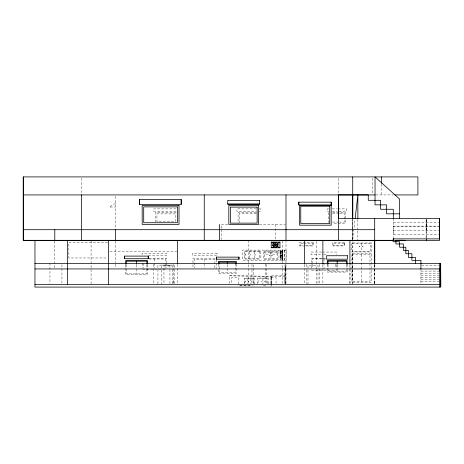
<?xml version="1.0" encoding="UTF-8"?>
<svg xmlns="http://www.w3.org/2000/svg" width="464" height="464" viewBox="0 0 464 464"><rect width="100%" height="100%" fill="white"/><g stroke="black" fill="none" stroke-linecap="round" stroke-linejoin="round"><path stroke-width="0.35" stroke-dasharray="2.32 1.74" d="M271.075 283.527L271.075 275.836L284.867 275.836L284.867 283.527M271.098 286.149L271.098 284.055M271.098 283.353L271.075 275.836M282.356 283.463L282.356 268.557M352.309 239.604L352.309 229.576M352.309 228.856L352.309 219.547M352.721 284.536L352.721 240.456M352.698 240.317L352.721 219.501M374.703 283.748L374.703 264.265M393.304 218.382L393.362 234.39L439.512 234.39M426.132 230.527L426.132 219.025M426.544 230.527L426.544 218.382M316.518 283.44L316.57 269.758M316.57 269.039L316.587 264.718M316.587 263.999L316.674 240.955M349.984 283.568L350.036 269.886M350.042 269.166L350.059 264.126M281.584 255.438C281.654 254.208 281.567 256.673 281.642 255.438M282.489 255.954L282.489 255.42M282.477 255.548L282.402 255.96L282.396 255.496M352.802 239.378L355.082 219.304M115.501 203.307L109.289 207.031L115.501 207.031M284.867 275.836L282.327 276.364L229.39 275.836L229.39 283.492M375.625 194.926L393.768 194.926M176.001 208.881L153.804 208.881L153.804 211.364L176.001 211.364M256.261 208.881L236.889 208.881L236.889 211.364L256.261 211.364M259.132 208.881L260.565 208.881L260.565 211.364L259.132 211.364M328.657 208.881L327.23 208.881L327.23 211.364L328.657 211.364M332.236 208.881L337.241 208.881M337.96 208.881L346.544 208.881L346.544 211.364L337.96 211.364M332.236 211.364L337.241 211.364M176.239 212.558L155.312 212.558L155.312 222.471M256.151 212.558L238.09 212.558L238.09 223.178M332.589 212.558L345.483 212.558L345.483 223.178L332.589 223.178M332.572 213.515L338.836 213.515M339.532 213.515L344.41 213.515L344.41 222.07L339.532 222.07M256.401 213.666L239.209 213.666L239.209 222.355M332.572 222.07L338.836 222.07M393.304 222.244L439.512 222.244M227.714 224.454L221.224 224.454L221.224 228.781M259.44 224.454L285.279 224.454M439.512 226.107L393.304 226.107L393.362 237.759M393.304 226.246L439.512 226.246M393.304 230.527L439.512 230.527M107.741 242.376L68.869 242.376L68.869 257.967L107.741 257.967M303.195 243.188L300.307 243.188L300.307 245.531L303.195 245.531M303.92 243.188L312.585 243.188L312.585 245.531L303.92 245.531M282.176 251.012L282.791 251.012L282.791 259.289L280.749 259.225L280.749 250.949L282.199 250.949L282.176 259.289M109.904 251.349L176.842 251.349M282.228 251.436L282.617 251.436L282.617 258.744L282.228 258.744M282.269 252.068L282.593 252.085M321.662 252.051L311.083 252.051L311.083 254.672L323.072 254.672M322.364 252.051L336.47 252.051L336.47 254.672M282.269 254.272L282.593 254.289M323.773 254.672L325.89 254.672M148.41 255.734L166.756 255.734L166.756 253.251L142.059 253.251L142.059 255.113M148.886 258.193L166.738 258.193L166.738 262.537M215.041 258.193L192.966 258.193L192.966 263.917M321.564 258.193L311.628 258.193L311.628 262.479M322.271 258.193L325.821 258.193M326.07 258.889L312.353 258.889L312.353 262.868M148.932 258.999L165.59 258.999L165.59 262.549M169.934 265.176L157.928 265.118L157.928 283.881M421.654 265.727L439.048 265.727M142.46 269.781L166.738 269.781M420.929 271.109L439.831 271.109M420.929 273.18L439.692 273.18M420.929 275.384L439.692 275.384M420.929 277.594L439.692 277.594M271.086 277.826L276.057 277.826L276.051 284.728M420.929 279.804L439.692 279.804M420.929 281.735L439.692 281.735M229.39 275.836L271.092 276.266L271.092 286.752M240.178 285.366L253.118 285.946M239.459 285.36L251.679 285.934M263.378 285.406L266.185 285.934M282.501 255.42L282.477 255.757M374.32 281.596L374.547 283.568M281.497 255.38C281.433 254.144 281.515 256.621 281.445 255.38M271.075 277.588L271.08 284.745M426.544 219.095L426.544 237.759M426.132 219.095L426.132 237.759M420.929 268.488L420.929 283.388M381.42 184.115L381.42 194.926M374.703 264.822L374.703 284.884M374.32 264.207L374.32 267.832M374.32 268.557L374.32 284.884M372.232 178.35L372.232 194.207M361.323 243.49L361.323 251.488M361.299 254.498L361.299 281.399M357.854 219.426L357.854 230.231M357.854 230.95L357.854 240.317M352.721 219.797L352.721 239.61M352.721 253.182L352.721 283.533M349.931 264.822L349.931 283.452M347.147 264.12L347.147 269.19M347.147 269.915L347.147 272.084L327.277 272.084L327.277 268.465M346.382 264.834L346.382 269.155M346.382 269.874L346.382 271.312L328.036 271.312L328.036 268.436M338.372 178.35L338.349 194.207M337.212 264.834L337.212 267.716M337.212 268.436L337.212 271.312M336.464 264.619L336.464 270.332L311.628 270.332L311.628 263.192M335.669 264.196L335.669 268.18M328.292 212.558L328.292 222.471M328.036 264.834L328.036 267.716M327.277 264.12L327.277 267.74M324.011 258.889L324.011 268.18M322.869 264.758L322.869 267.635M322.869 268.349L322.869 283.446M319.284 264.347L319.284 267.885M319.284 268.592L319.284 283.463M318.02 283.44L318.02 265.425L307.997 265.425L307.997 284.884M312.353 264.196L312.353 268.18M306.594 264.347L306.594 269.3M306.594 270.013L306.594 283.463M304.43 264.758L304.43 267.635M304.43 268.349L304.43 283.446M285.992 240.317L285.992 283.811M285.749 269.056L285.749 264.741L285 264.741L285 267.618M285.749 269.775L285.749 284.884M285.667 269.143L285.667 265.565L285.082 265.565L285.082 267.711M285.667 269.862L285.667 284.884M285.082 268.43L285.082 283.452M285 268.337L285 283.446M284.647 250.108L284.647 260.316M284.536 250.108L284.536 260.316M282.86 250.108L282.86 260.316M282.651 251.012L282.651 259.289M282.472 250.108L282.472 260.316M282.356 241.019L282.356 267.844M282.315 251.012L282.315 259.289M282.06 250.949L282.06 259.225M281.549 251.5L281.549 258.668M280.888 250.949L280.888 259.225M275.303 224.454L275.303 239.72M270.959 251.732L270.959 258.494M268.395 283.806L268.395 278.04L257.497 278.04L257.497 283.806M267.745 283.388L267.745 278.557L258.088 278.557L258.088 284.078M266.748 264.364L266.748 267.902M266.748 268.61L266.748 283.469M265.228 264.051L265.228 267.641M265.228 268.36L265.228 283.446M262.914 278.557L262.914 284.078M254.637 284.409L254.637 278.064L244.366 278.064L244.366 283.701M254.376 251.575L254.376 258.471M253.843 283.765L253.843 278.661L244.876 278.661L244.876 283.765M253.367 264.77L253.367 267.641M253.367 268.36L253.367 283.446M251.981 264.364L251.981 269.317M251.981 270.025L251.981 283.469M250.873 278.661L250.873 283.765M249.69 251.575L249.69 258.471M248.327 240.317L248.327 283.811M247.875 278.661L247.875 283.765M238.403 284.333L238.403 277.571L231.64 277.571L231.64 284.333M236.414 264.173L236.414 267.664M236.414 268.36L236.414 273.25L218.341 273.25L218.341 268.36M235.457 263.668L235.457 272.298L219.159 272.298L219.159 264.387M227.308 264.387L227.308 272.298M221.224 229.5L221.224 239.598M218.341 264.173L218.341 267.664M216.421 259.625L216.421 262.485M216.421 263.204L216.421 268.209M214.89 267.827L214.89 259.289L194.335 259.289L194.335 267.827M204.612 259.289L204.612 267.827M192.966 264.631L192.966 268.209M177.584 264.242L177.584 283.817M174.162 283.817L174.162 265.083L161.333 265.083L161.333 283.817M173.2 264.207L173.2 267.716M173.2 268.418L173.2 283.835M173.084 280.813L173.084 283.916M172.33 283.823L172.33 265.953L163.96 265.953L163.96 283.823M169.934 265.118L169.934 283.823M166.738 263.262L166.738 267.606M165.59 263.256L165.59 268.221M154.483 258.999L154.483 262.549M154.483 263.256L154.483 268.221M153.642 264.207L153.642 267.716M153.642 268.418L153.642 283.835M147.471 264.799L147.471 267.612M147.471 268.314L147.471 274.647L125.669 274.647L125.669 268.314M146.868 264.724L146.868 273.893L126.33 273.893L126.33 264.724M143.376 263.256L143.376 268.221M142.46 263.262L142.46 267.606M136.596 264.724L136.596 273.893M125.669 264.799L125.669 267.612M115.501 196.371L115.501 228.972M115.501 241.176L115.501 262.804M115.501 264.231L115.501 267.792M91.077 241.042L91.077 284.536M81.56 178.28L81.56 194.926M61.944 264.579L61.944 283.823M54.706 241.176L54.706 267.78M49.944 263.152L49.944 283.823M245.433 254.835L245.966 254.98L245.433 254.835M245.154 281.155L245.688 281.3L245.154 281.155M250.177 254.835L250.711 254.98L250.177 254.835M248.257 281.155L248.785 281.3L248.257 281.155M254.869 254.835L255.403 254.98L254.869 254.835M251.529 281.155L252.062 281.3L251.529 281.155M261.539 281.155L262.073 281.3L261.539 281.155M264.01 281.155L264.544 281.3L264.01 281.155M269.439 255.333C269.944 256.917 270.663 254.22 269.439 255.333M271.631 255.333C272.142 256.917 272.861 254.22 271.631 255.333M359.13 246.378C359.635 247.956 360.36 245.265 359.13 246.378M362.419 246.378C362.923 247.956 363.648 245.265 362.419 246.378M175.305 213.887L156.954 213.887L156.954 221.751L175.305 221.751L175.305 213.887M313.415 242.649L299.402 242.649L299.402 245.961L313.415 245.961L313.415 242.649M344.659 242.649L332.294 242.649L332.294 245.961L344.659 245.961L344.659 242.649M371.478 242.985L351.747 242.985L351.747 251.952L371.478 251.952L371.478 242.985M344.126 243.148L333.088 243.148L333.088 245.352L344.126 245.352L344.126 243.148M370.423 243.49L352.217 243.49L352.217 251.488L370.423 251.488L370.423 243.49M280.523 250.108L242.446 250.108L242.446 260.316L280.523 260.316L280.523 250.108M286.166 250.108L280.679 250.108L280.679 260.316L286.166 260.316L286.166 250.108M278.968 250.972L263.517 250.972L263.517 259.248L278.968 259.248L278.968 250.972M260.159 251.047L244.435 251.047L244.435 259.051L260.159 259.051L260.159 251.047M281.984 251.5L280.877 251.5L280.877 258.668L281.984 258.668L281.984 251.5M259.347 251.575L244.998 251.575L244.998 258.471L259.347 258.471L259.347 251.575M277.721 251.732L264.202 251.732L264.202 258.494L277.721 258.494L277.721 251.732M277.06 252.196L271.678 252.196L271.678 254.127L277.06 254.127L277.06 252.196M270.303 252.335L264.921 252.335L264.921 254.133L270.303 254.133L270.303 252.335M217.1 253.222L192.543 253.222L192.543 255.571L217.1 255.571L217.1 253.222M371.386 253.744L351.932 253.744L351.932 282.303L371.386 282.303L371.386 253.744M369.994 254.498L352.605 254.498L352.605 281.399L369.994 281.399L369.994 254.498"/><path stroke-width="0.7" d="M374.726 240.317L23.2 240.317L23.2 176.912L417.907 176.912L417.907 194.926L394.939 194.926M338.349 218.706L338.372 194.926L368.271 194.926L368.271 200.309L380.55 200.309L380.55 209.276L393.304 209.276L393.304 218.382M350.013 240.364L338.372 240.317L338.372 194.926M352.721 218.828L352.721 194.926M399.626 218.382L399.626 199.068L375.034 176.912L375.034 204.862L386.622 204.862L386.622 213.829L399.626 213.829M338.372 218.382L439.512 218.382L439.512 238.879L393.188 238.879L393.124 241.721L399.608 241.721L399.608 247.242L405.82 247.242L405.82 253.727L411.887 253.727L411.887 260.35L420.929 260.35L420.929 268.94M124.526 256.105L124.509 258.726L148.26 258.726L148.26 256.105L124.526 256.105L124.526 258.726M440.69 284.884L440.69 263.523L34.962 263.523M355.163 218.585L357.854 194.926L357.854 218.706M279.931 242.104L271.243 242.104L271.243 247.764L279.931 247.764L279.931 242.104L277.623 243.455A2.622 2.622 0 0 0 272.942 245.723L274.903 247.463L277.391 246.639L277.919 244.07L275.964 242.33L273.476 243.153L272.948 245.723L273.69 246.854L274.903 247.463L275.256 245.56M271.243 242.104L275.088 244.296A0.69 0.69 0 0 0 274.99 245.421A0.69 0.69 0 0 0 276.08 245.131A0.69 0.69 0 0 0 275.43 244.203L275.964 242.33M275.088 244.296L275.43 244.203M271.243 247.764L273.69 246.854M272.948 245.723L274.769 245.073M276.097 244.714L277.919 244.07L277.623 243.455M23.2 194.926L375.034 194.926M139.403 199.532L181.204 199.532L181.227 204.357L139.403 204.357L139.403 199.532L139.403 204.357M298.781 202.165L331.203 202.165L331.221 204.926L298.781 204.926L298.781 202.165L298.781 204.926M352.309 203.07L352.721 203.07M227.749 203.905L259.533 203.905M23.2 229.697L374.726 229.697M374.825 240.317L393.362 240.317M23.374 240.456L439.512 240.456L439.512 218.382M216.334 257.131L238.96 257.131L238.989 259.196L216.334 259.196L216.334 257.131L216.334 259.196M34.962 268.94L439.773 268.94M440.249 268.94L440.597 268.94M34.962 284.536L439.773 284.536M440.69 284.809L439.773 287.088L439.773 263.523M374.721 240.456L374.703 264.12L374.703 218.382M400.85 240.294L402.433 240.335L396.088 240.335L405.055 240.323L398.988 240.317L400.397 240.358M279.931 247.764L275.778 245.491M440.591 263.523L440.8 287.088L34.962 287.088L34.962 240.317M440.249 263.523L440.249 285.772M439.831 268.488L439.831 271.109M426.544 238.879L426.544 240.456M415.547 263.523L415.547 257.45L408.442 257.45L408.442 250.415L403.338 250.415L403.338 243.931L395.885 243.931L395.885 240.48M393.362 238.432L393.362 240.456M381.42 176.912L381.42 183.396M374.32 240.456L374.32 263.488M352.721 176.912L352.75 219.089M349.931 240.456L349.931 264.103M347.147 264.12L347.147 260.495L327.277 260.495L327.277 264.12M346.382 264.115L346.382 261.238L328.036 261.238L328.036 264.115M337.212 261.238L337.212 264.115M331.203 202.165L331.203 204.926M322.869 240.317L322.869 264.039M304.43 240.317L304.43 264.039M285.992 194.926L285.992 240.317M238.96 257.131L238.96 259.196M236.414 263.477L236.414 261.383L218.341 261.383L218.341 263.477M235.457 263.668L235.457 262.23L219.159 262.23L219.159 263.668M227.308 262.23L227.308 263.668M219.513 224.454L219.513 240.317M204.259 194.926L204.259 240.317M181.204 199.532L181.204 204.357M177.584 240.317L177.584 263.517M148.26 256.105L148.26 258.726M147.471 264.097L147.471 260.577L125.669 260.577L125.669 264.097M146.868 264.022L146.868 261.197L126.33 261.197L126.33 264.022M136.596 261.197L136.596 264.022M115.501 229.697L115.501 240.317M108.46 240.317L108.46 284.536M81.629 194.926L81.629 240.317M67.489 240.317L67.489 284.536M54.793 229.697L54.793 240.317M23.397 176.912L23.397 240.456M277.919 244.07A2.622 2.622 0 0 1 274.903 247.463M375.37 240.491L377.534 240.497L375.37 240.491M259.533 200.367L227.749 200.367L227.749 204.357L259.533 204.357L259.533 200.367M331.186 205.326L299.593 205.326L299.593 225.191L331.186 225.191L331.186 205.326M179.017 205.448L142.181 205.448L142.181 224.35L179.017 224.35L179.017 205.448M258.651 205.448L228.822 205.448L228.822 224.35L258.651 224.35L258.651 205.448M329.742 206.207L300.771 206.207L300.771 223.596L329.742 223.596L329.742 206.207M177.376 206.869L143.712 206.869L143.712 222.737L177.376 222.737L177.376 206.869M257.126 207.124L230.359 207.124L230.359 223.126L257.126 223.126L257.126 207.124M347.524 255.739L326.552 255.739L326.552 259.19L347.524 259.19L347.524 255.739"/></g></svg>
